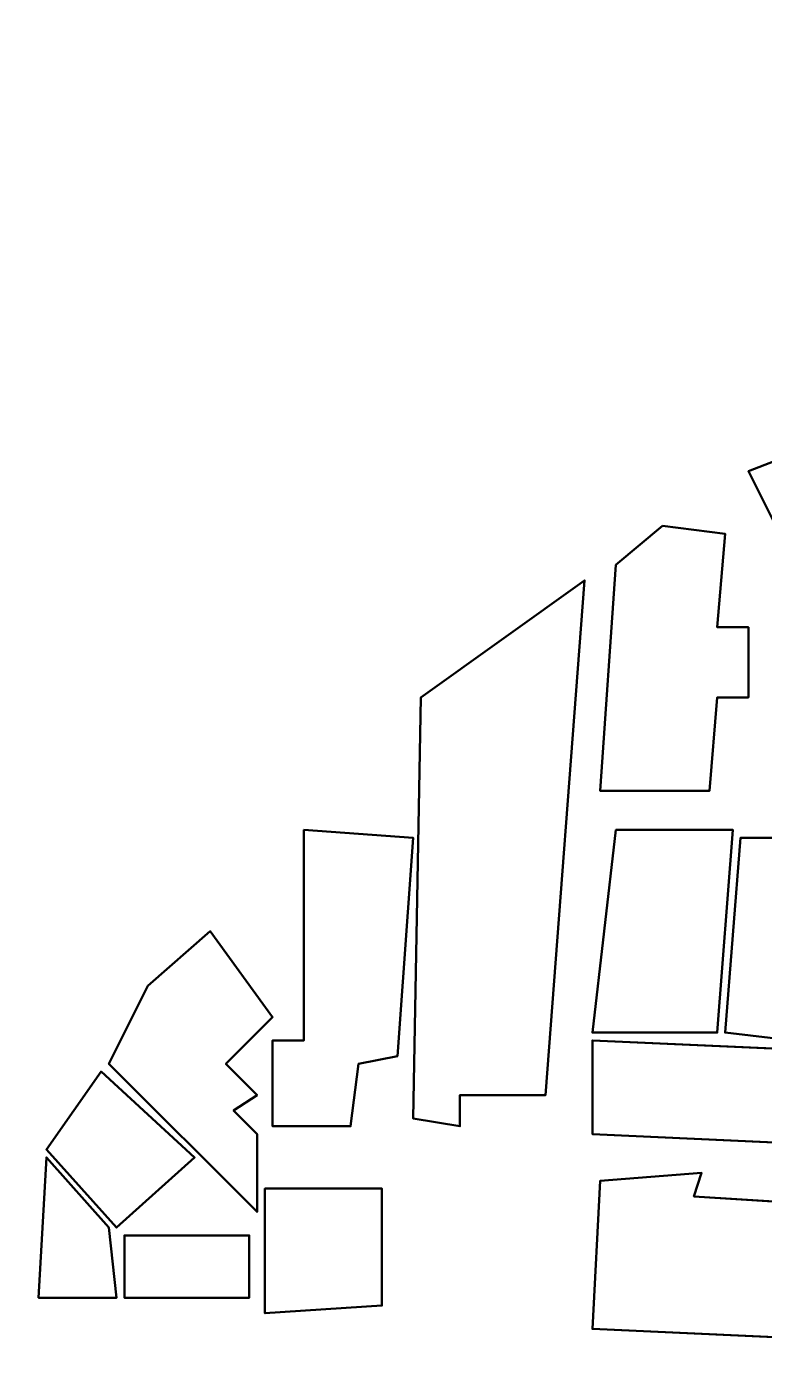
# Model space of a CAD drawing. Header units: metres. Extents: x -246 to 254, y -250 to 250.
# Drawn here: x -178.2 to -131, y 81.2 to 167.5 of the extents above; entities that cross this region are included whole.
import ezdxf

# ---------------------------------------------------------------- set-up
doc = ezdxf.new("R2010")
doc.units = ezdxf.units.M
doc.header["$LTSCALE"] = 5.08
doc.layers.add('一般', color=7, linetype='Continuous', lineweight=5)

# ---------------------------------------------------------------- blocks, each defined once
blk = doc.blocks.new('市街地地図 (3D)')
at = {"layer": '一般', "color": 31, "linetype": 'Continuous', "lineweight": 50}
for points in [[(-149.5, 178), (-149.5, 178, 6), (-158.5, 174.5, 6), (-158.5, 174.5)], [(-158.5, 174.5), (-158.5, 174.5, 6), (-149.5, 156.5, 6), (-149.5, 156.5)], [(-164, 171), (-164, 171, 6), (-167, 168.5, 6), (-167, 168.5)], [(-160, 170.5), (-160, 170.5, 6), (-164, 171, 6), (-164, 171)], [(-160.5, 164.5), (-160.5, 164.5, 6), (-160, 170.5, 6), (-160, 170.5)], [(-167, 168.5), (-167, 168.5, 6), (-168, 154, 6), (-168, 154)], [(-169, 167.5), (-169, 167.5, 6), (-179.5, 160, 6), (-179.5, 160)], [(-171.5, 134.5), (-171.5, 134.5, 6), (-169, 167.5, 6), (-169, 167.5)], [(-158.5, 164.5), (-158.5, 164.5, 6), (-160.5, 164.5, 6), (-160.5, 164.5)], [(-158.5, 160), (-158.5, 160, 6), (-158.5, 164.5, 6), (-158.5, 164.5)], [(-179.5, 160), (-179.5, 160, 6), (-180, 133, 6), (-180, 133)], [(-161, 154), (-161, 154, 6), (-160.5, 160, 6), (-160.5, 160)], [(-160.5, 160), (-160.5, 160, 6), (-158.5, 160, 6), (-158.5, 160)], [(-168, 154), (-168, 154, 6), (-161, 154, 6), (-161, 154)], [(-180, 151), (-180, 151, 6), (-187, 151.5, 6), (-187, 151.5)], [(-187, 151.5), (-187, 151.5, 6), (-187, 138, 6), (-187, 138)], [(-167, 151.5), (-167, 151.5, 5.4), (-168.5, 138.5, 5.4), (-168.5, 138.5)], [(-159.5, 151.5), (-159.5, 151.5, 5.4), (-167, 151.5, 5.4), (-167, 151.5)], [(-160.5, 138.5), (-160.5, 138.5, 5.4), (-159.5, 151.5, 5.4), (-159.5, 151.5)], [(-181, 137), (-181, 137, 6), (-180, 151, 6), (-180, 151)], [(-160, 138.5), (-160, 138.5, 4.5), (-159, 151, 4.5), (-159, 151)], [(-159, 151), (-159, 151, 4.5), (-151.5, 151, 4.5), (-151.5, 151)], [(-193, 145), (-193, 145, 4.8), (-197, 141.5, 4.8), (-197, 141.5)], [(-189, 139.5), (-189, 139.5, 4.8), (-193, 145, 4.8), (-193, 145)], [(-197, 141.5), (-197, 141.5, 4.8), (-199.5, 136.5, 4.8), (-199.5, 136.5)], [(-192, 136.5), (-192, 136.5, 4.8), (-189, 139.5, 4.8), (-189, 139.5)], [(-168.5, 138.5), (-168.5, 138.5, 5.4), (-160.5, 138.5, 5.4), (-160.5, 138.5)], [(-151.5, 137.5), (-151.5, 137.5, 4.5), (-160, 138.5, 4.5), (-160, 138.5)], [(-189, 138), (-189, 138, 6), (-189, 132.5, 6), (-189, 132.5)], [(-187, 138), (-187, 138, 6), (-189, 138, 6), (-189, 138)], [(-168.5, 132), (-168.5, 132, 4.5), (-168.5, 138, 4.5), (-168.5, 138)], [(-168.5, 138), (-168.5, 138, 4.5), (-146, 137, 4.5), (-146, 137)], [(-199.5, 136.5), (-199.5, 136.5, 4.8), (-190, 127, 4.8), (-190, 127)], [(-190, 134.5), (-190, 134.5, 4.8), (-192, 136.5, 4.8), (-192, 136.5)], [(-184, 132.5), (-184, 132.5, 6), (-183.5, 136.5, 6), (-183.5, 136.5)], [(-183.5, 136.5), (-183.5, 136.5, 6), (-181, 137, 6), (-181, 137)], [(-200, 136), (-200, 136, 6), (-203.5, 131, 6), (-203.5, 131)], [(-194, 130.5), (-194, 130.5, 6), (-200, 136, 6), (-200, 136)], [(-191.5, 133.5), (-191.5, 133.5, 4.8), (-190, 134.5, 4.8), (-190, 134.5)], [(-177, 134.5), (-177, 134.5, 6), (-171.5, 134.5, 6), (-171.5, 134.5)], [(-177, 132.5), (-177, 132.5, 6), (-177, 134.5, 6), (-177, 134.5)], [(-190, 132), (-190, 132, 4.8), (-191.5, 133.5, 4.8), (-191.5, 133.5)], [(-180, 133), (-180, 133, 6), (-177, 132.5, 6), (-177, 132.5)], [(-189, 132.5), (-189, 132.5, 6), (-184, 132.5, 6), (-184, 132.5)], [(-190, 127), (-190, 127, 4.8), (-190, 132, 4.8), (-190, 132)], [(-147, 131), (-147, 131, 4.5), (-168.5, 132, 4.5), (-168.5, 132)], [(-203.5, 130.5), (-203.5, 130.5, 6), (-204, 121.5, 6), (-204, 121.5)], [(-203.5, 131), (-203.5, 131, 6), (-199, 126, 6), (-199, 126)], [(-199.5, 126), (-199.5, 126, 6), (-203.5, 130.5, 6), (-203.5, 130.5)], [(-199, 126), (-199, 126, 6), (-194, 130.5, 6), (-194, 130.5)], [(-161.5, 129.5), (-161.5, 129.5, 6), (-168, 129, 6), (-168, 129)], [(-162, 128), (-162, 128, 6), (-161.5, 129.5, 6), (-161.5, 129.5)], [(-168, 129), (-168, 129, 6), (-168.5, 119.5, 6), (-168.5, 119.5)], [(-182, 128.5), (-182, 128.5, 5.4), (-189.5, 128.5, 5.4), (-189.5, 128.5)], [(-189.5, 128.5), (-189.5, 128.5, 5.4), (-189.5, 120.5, 5.4), (-189.5, 120.5)], [(-182, 121), (-182, 121, 5.4), (-182, 128.5, 5.4), (-182, 128.5)], [(-146.5, 127), (-146.5, 127, 6), (-162, 128, 6), (-162, 128)], [(-199, 121.5), (-199, 121.5, 6), (-199.5, 126, 6), (-199.5, 126)], [(-190.5, 125.5), (-190.5, 125.5, 4), (-198.5, 125.5, 4), (-198.5, 125.5)], [(-198.5, 125.5), (-198.5, 125.5, 4), (-198.5, 121.5, 4), (-198.5, 121.5)], [(-190.5, 121.5), (-190.5, 121.5, 4), (-190.5, 125.5, 4), (-190.5, 125.5)], [(-204, 121.5), (-204, 121.5, 6), (-199, 121.5, 6), (-199, 121.5)], [(-198.5, 121.5), (-198.5, 121.5, 4), (-190.5, 121.5, 4), (-190.5, 121.5)], [(-189.5, 120.5), (-189.5, 120.5, 5.4), (-182, 121, 5.4), (-182, 121)], [(-168.5, 119.5), (-168.5, 119.5, 6), (-146.5, 118.5, 6), (-146.5, 118.5)]]:
    blk.add_3dface(points, dxfattribs=at)
for points, invisible_edges in [([(-158.5, 174.5, 6), (-149.5, 156.5, 6), (-141.5, 160, 6), (-149.5, 178, 6)], 8), ([(-158.5, 174.5), (-149.5, 156.5), (-141.5, 160), (-149.5, 178)], 8), ([(-167, 168.5, 6), (-164, 171, 6), (-160, 170.5, 6), (-167, 168.5, 6)], 12), ([(-167, 168.5), (-164, 171), (-160, 170.5), (-167, 168.5)], 12), ([(-167, 168.5, 6), (-160, 170.5, 6), (-160.5, 164.5, 6), (-167, 168.5, 6)], 13), ([(-167, 168.5), (-160, 170.5), (-160.5, 164.5), (-167, 168.5)], 13), ([(-160.5, 160, 6), (-168, 154, 6), (-167, 168.5, 6), (-160.5, 160, 6)], 13), ([(-160.5, 160), (-168, 154), (-167, 168.5), (-160.5, 160)], 13), ([(-167, 168.5, 6), (-160.5, 164.5, 6), (-160.5, 160, 6), (-167, 168.5, 6)], 15), ([(-167, 168.5), (-160.5, 164.5), (-160.5, 160), (-167, 168.5)], 15), ([(-171.5, 134.5, 6), (-169, 167.5, 6), (-179.5, 160, 6), (-171.5, 134.5, 6)], 12), ([(-171.5, 134.5), (-169, 167.5), (-179.5, 160), (-171.5, 134.5)], 12), ([(-160.5, 164.5, 6), (-158.5, 164.5, 6), (-158.5, 160, 6), (-160.5, 164.5, 6)], 12), ([(-160.5, 164.5, 6), (-158.5, 160, 6), (-160.5, 160, 6), (-160.5, 164.5, 6)], 13), ([(-160.5, 164.5), (-158.5, 164.5), (-158.5, 160), (-160.5, 164.5)], 12), ([(-160.5, 164.5), (-158.5, 160), (-160.5, 160), (-160.5, 164.5)], 13), ([(-179.5, 160, 6), (-180, 133, 6), (-177, 134.5, 6), (-179.5, 160, 6)], 14), ([(-179.5, 160), (-180, 133), (-177, 134.5), (-179.5, 160)], 14), ([(-179.5, 160, 6), (-177, 134.5, 6), (-171.5, 134.5, 6), (-179.5, 160, 6)], 13), ([(-179.5, 160), (-177, 134.5), (-171.5, 134.5), (-179.5, 160)], 13), ([(-160.5, 160, 6), (-161, 154, 6), (-168, 154, 6), (-160.5, 160, 6)], 12), ([(-160.5, 160), (-161, 154), (-168, 154), (-160.5, 160)], 12), ([(-180, 151, 6), (-187, 138, 6), (-187, 151.5, 6), (-180, 151, 6)], 9), ([(-180, 151), (-187, 138), (-187, 151.5), (-180, 151)], 9), ([(-167, 151.5, 5.4), (-168.5, 138.5, 5.4), (-160.5, 138.5, 5.4), (-159.5, 151.5, 5.4)], 8), ([(-167, 151.5), (-168.5, 138.5), (-160.5, 138.5), (-159.5, 151.5)], 8), ([(-180, 151, 6), (-181, 137, 6), (-187, 138, 6), (-180, 151, 6)], 14), ([(-180, 151), (-181, 137), (-187, 138), (-180, 151)], 14), ([(-160, 138.5, 4.5), (-159, 151, 4.5), (-151.5, 151, 4.5), (-151.5, 137.5, 4.5)], 8), ([(-160, 138.5), (-159, 151), (-151.5, 151), (-151.5, 137.5)], 8), ([(-197, 141.5, 4.8), (-193, 145, 4.8), (-189, 139.5, 4.8), (-197, 141.5, 4.8)], 12), ([(-197, 141.5), (-193, 145), (-189, 139.5), (-197, 141.5)], 12), ([(-199.5, 136.5, 4.8), (-197, 141.5, 4.8), (-192, 136.5, 4.8), (-199.5, 136.5, 4.8)], 14), ([(-199.5, 136.5), (-197, 141.5), (-192, 136.5), (-199.5, 136.5)], 14), ([(-197, 141.5, 4.8), (-189, 139.5, 4.8), (-192, 136.5, 4.8), (-197, 141.5, 4.8)], 13), ([(-197, 141.5), (-189, 139.5), (-192, 136.5), (-197, 141.5)], 13), ([(-189, 132.5, 6), (-189, 138, 6), (-187, 138, 6), (-189, 132.5, 6)], 12), ([(-184, 132.5, 6), (-189, 132.5, 6), (-187, 138, 6), (-184, 132.5, 6)], 14), ([(-189, 132.5), (-189, 138), (-187, 138), (-189, 132.5)], 12), ([(-184, 132.5), (-189, 132.5), (-187, 138), (-184, 132.5)], 14), ([(-183.5, 136.5, 6), (-184, 132.5, 6), (-187, 138, 6), (-183.5, 136.5, 6)], 14), ([(-181, 137, 6), (-183.5, 136.5, 6), (-187, 138, 6), (-181, 137, 6)], 14), ([(-183.5, 136.5), (-184, 132.5), (-187, 138), (-183.5, 136.5)], 14), ([(-181, 137), (-183.5, 136.5), (-187, 138), (-181, 137)], 14), ([(-168.5, 138, 4.5), (-146, 137, 4.5), (-147, 131, 4.5), (-168.5, 132, 4.5)], 8), ([(-168.5, 138), (-146, 137), (-147, 131), (-168.5, 132)], 8), ([(-199.5, 136.5, 4.8), (-192, 136.5, 4.8), (-191.5, 133.5, 4.8), (-199.5, 136.5, 4.8)], 15), ([(-191.5, 133.5, 4.8), (-190, 127, 4.8), (-199.5, 136.5, 4.8), (-191.5, 133.5, 4.8)], 13), ([(-199.5, 136.5), (-192, 136.5), (-191.5, 133.5), (-199.5, 136.5)], 15), ([(-191.5, 133.5), (-190, 127), (-199.5, 136.5), (-191.5, 133.5)], 13), ([(-192, 136.5, 4.8), (-190, 134.5, 4.8), (-191.5, 133.5, 4.8), (-192, 136.5, 4.8)], 12), ([(-192, 136.5), (-190, 134.5), (-191.5, 133.5), (-192, 136.5)], 12), ([(-200, 136, 6), (-203.5, 131, 6), (-199, 126, 6), (-194, 130.5, 6)], 8), ([(-200, 136), (-203.5, 131), (-199, 126), (-194, 130.5)], 8), ([(-180, 133, 6), (-177, 132.5, 6), (-177, 134.5, 6), (-180, 133, 6)], 12), ([(-180, 133), (-177, 132.5), (-177, 134.5), (-180, 133)], 12), ([(-191.5, 133.5, 4.8), (-190, 132, 4.8), (-190, 127, 4.8), (-191.5, 133.5, 4.8)], 12), ([(-191.5, 133.5), (-190, 132), (-190, 127), (-191.5, 133.5)], 12), ([(-203.5, 130.5, 6), (-204, 121.5, 6), (-199, 121.5, 6), (-199.5, 126, 6)], 8), ([(-203.5, 130.5), (-204, 121.5), (-199, 121.5), (-199.5, 126)], 8), ([(-162, 128, 6), (-161.5, 129.5, 6), (-168, 129, 6), (-162, 128, 6)], 12), ([(-162, 128), (-161.5, 129.5), (-168, 129), (-162, 128)], 12), ([(-162, 128, 6), (-168, 129, 6), (-168.5, 119.5, 6), (-162, 128, 6)], 13), ([(-162, 128), (-168, 129), (-168.5, 119.5), (-162, 128)], 13), ([(-189.5, 128.5, 5.4), (-189.5, 120.5, 5.4), (-182, 121, 5.4), (-182, 128.5, 5.4)], 8), ([(-189.5, 128.5), (-189.5, 120.5), (-182, 121), (-182, 128.5)], 8), ([(-162, 128, 6), (-168.5, 119.5, 6), (-146.5, 118.5, 6), (-162, 128, 6)], 13), ([(-162, 128), (-168.5, 119.5), (-146.5, 118.5), (-162, 128)], 13), ([(-146.5, 118.5, 6), (-146.5, 127, 6), (-162, 128, 6), (-146.5, 118.5, 6)], 12), ([(-146.5, 118.5), (-146.5, 127), (-162, 128), (-146.5, 118.5)], 12), ([(-198.5, 125.5, 4), (-198.5, 121.5, 4), (-190.5, 121.5, 4), (-190.5, 125.5, 4)], 8), ([(-198.5, 125.5), (-198.5, 121.5), (-190.5, 121.5), (-190.5, 125.5)], 8)]:
    blk.add_3dface(points, dxfattribs=dict(at, invisible_edges=invisible_edges))
blk = doc.blocks.new('アーケイド (3D)')
at = {"layer": '一般', "color": 1}
blk.add_blockref('市街地地図 (3D)', (0, 0), dxfattribs=at)
blk = doc.blocks.new('敷地 (3D)')
at = {"layer": '一般', "color": 19, "linetype": 'Continuous', "lineweight": 50}
for points in [[(-272.5, 285.5, 0.1), (227.5, 285.5, 0.1), (227.5, -214.5, 0.1), (-272.5, -214.5, 0.1)], [(-272.5, 285.5), (227.5, 285.5), (227.5, -214.5), (-272.5, -214.5)]]:
    blk.add_3dface(points, dxfattribs=at)
blk = doc.blocks.new('高層建築・集合住宅 (3D)')
at = {"layer": '一般', "color": 7}
for name, p in [('敷地 (3D)', (0, 0)), ('アーケイド (3D)', (0, 0, 2.4)), ('市街地地図 (3D)', (0, 0))]:
    blk.add_blockref(name, p, dxfattribs=at)
at = {"layer": '一般', "color": 1}
for name, p in [('アーケイド (3D)', (0, 0, 2.4)), ('市街地地図 (3D)', (0, 0)), ('アーケイド (3D)', (0, 0, 2.4)), ('市街地地図 (3D)', (0, 0))]:
    blk.add_blockref(name, p, dxfattribs=at)
at = {"layer": '一般', "color": 31}
for name, p in [('アーケイド (3D)', (0, 0, 2.4)), ('市街地地図 (3D)', (0, 0))]:
    blk.add_blockref(name, p, dxfattribs=at)

msp = doc.modelspace()

# ---------------------------------------------------------------- block references
at = {"layer": '一般', "color": 7}
for name, p in [('高層建築・集合住宅 (3D)', (26.5, -35.5)), ('アーケイド (3D)', (26.5, -35.5, 2.4)), ('市街地地図 (3D)', (26.5, -35.5))]:
    msp.add_blockref(name, p, dxfattribs=at)

doc.saveas('drawing.dxf')
